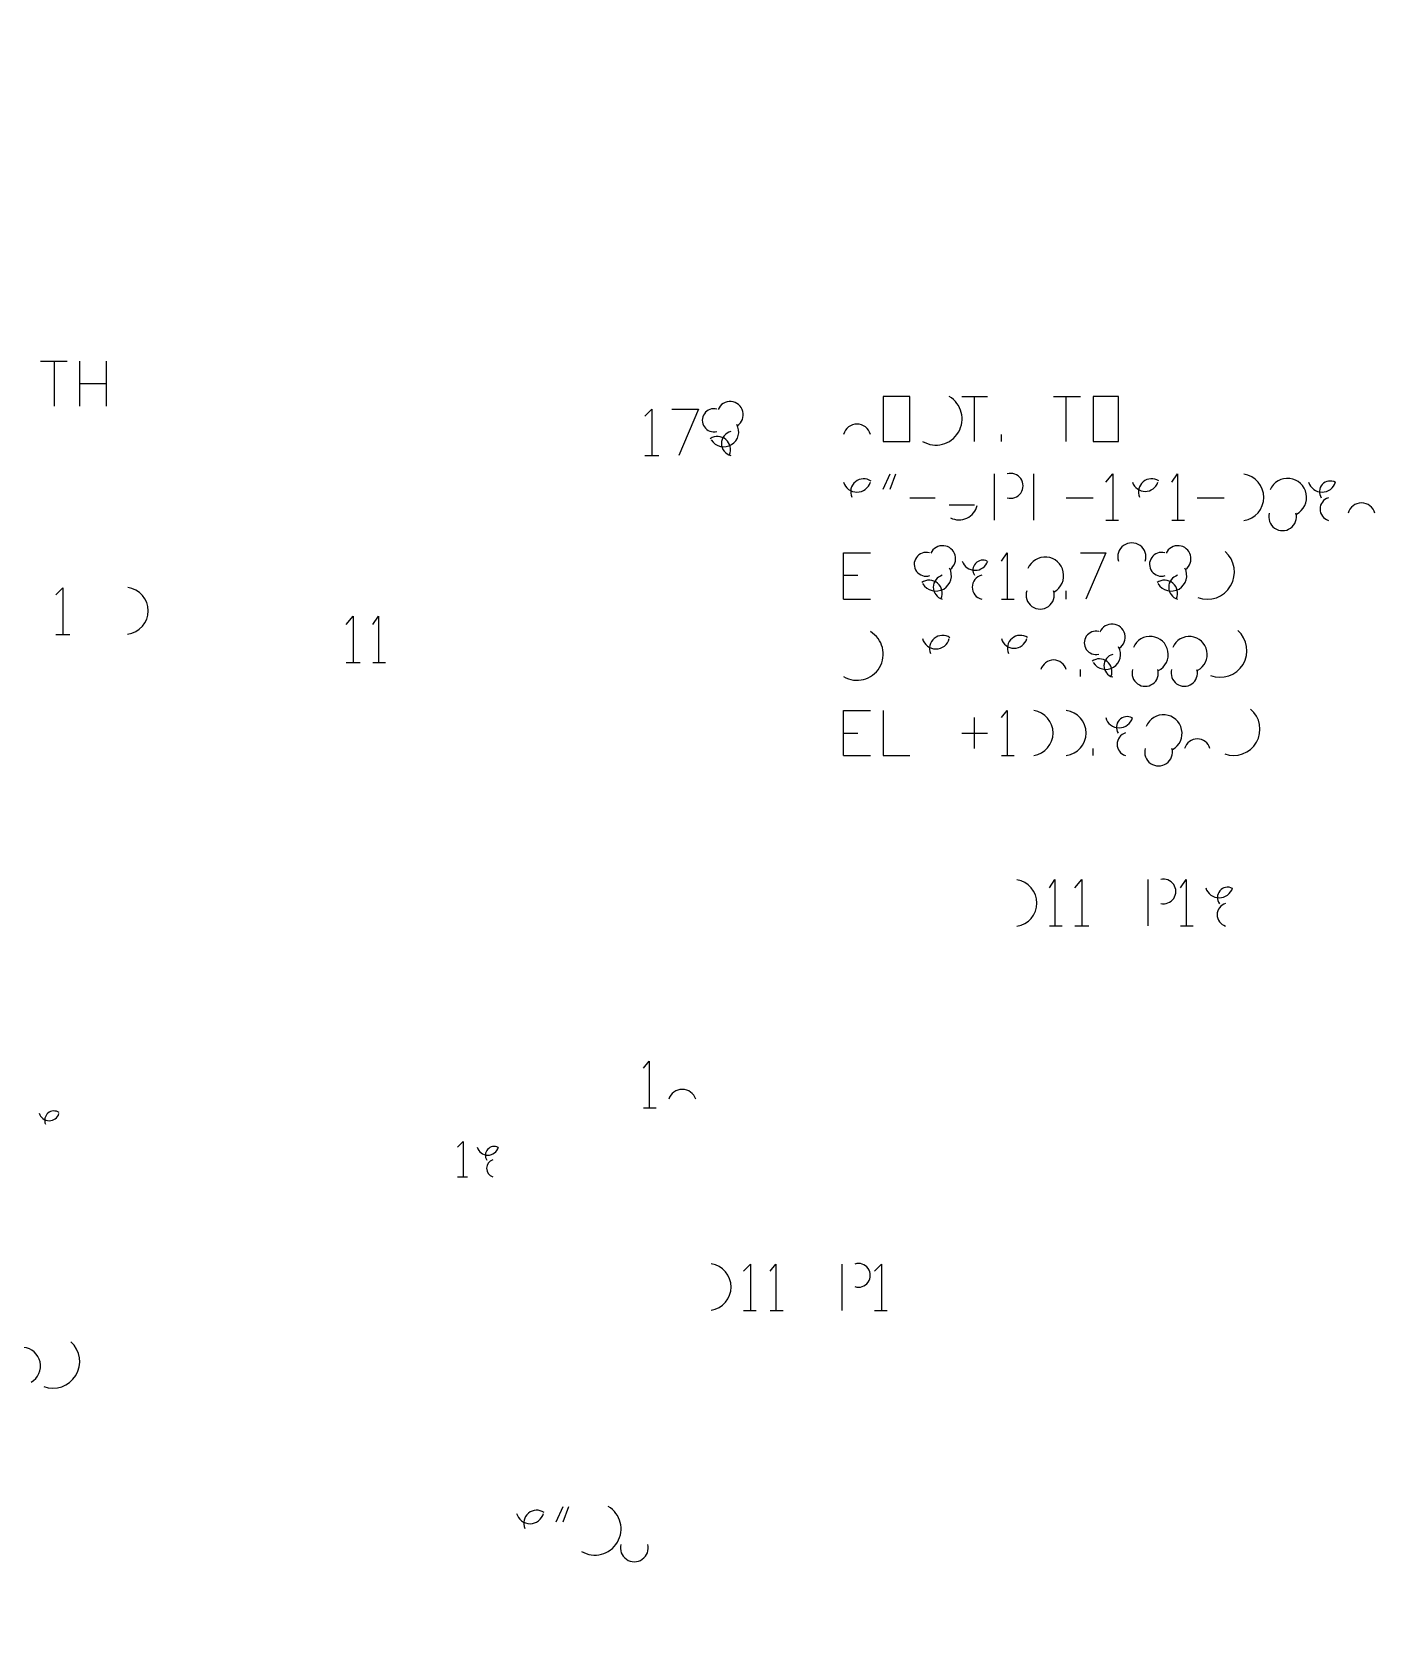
# Model space of a CAD drawing. Header units: millimetres. Extents: x 35 to 1147, y 31 to 824.
# Drawn here: x 644.3 to 758.7, y 116.2 to 252.9 of the extents above; entities that cross this region are included whole.
import ezdxf

# ---------------------------------------------------------------- set-up
doc = ezdxf.new("R2010")
doc.units = ezdxf.units.MM
for name, color, linetype in [('ARCS', 4, 'Continuous'), ('CURVES', 6, 'Continuous'), ('LINES', 7, 'Continuous'), ('RECTANGLES', 3, 'Continuous')]:
    doc.layers.add(name, color=color, linetype=linetype)

msp = doc.modelspace()

# ---------------------------------------------------------------- linework, layer by layer
at = {"layer": 'ARCS'}
for centre, radius, start, end in [((544.81, 252.76), 136.52, 150.049, 150.049), ((600.82, 194.86), 59.31, 150.3486, 150.3486), ((667.45, 198.55), 28.5, 300.6949, 300.6949), ((703.78, 220.36), 1.12, 302.7352, 157.1663), ((721.3, 220), 2.23, 239.3003, 59.3003), ((702.4, 219.88), 0.99, 75.9638, 284.0362), ((692.77, 209.59), 9.71, 255.1484, 255.1484), ((703.24, 218.89), 1.27, 212.5741, 30.2564), ((704.08, 217.9), 1.05, 103.2405, 256.7595), ((714.58, 218.38), 1.18, 14.7436, 165.2564), ((702.7, 217.39), 1.11, 335.8978, 123.6901), ((715.15, 213.79), 1.11, 54.8658, 204.6769), ((727.66, 214.3), 1.06, 253.6105, 106.3895), ((739.66, 213.79), 1.11, 56.3099, 204.1022), ((747.22, 213.31), 2, 278.7462, 81.5111), ((751.24, 213.31), 1.62, 298.0725, 156.1398), ((754.87, 213.79), 0.917, 60.9454, 214.2157), ((714.58, 214.96), 1.2, 197.5256, 342.4744), ((739.12, 214.96), 1.14, 198.4349, 341.5651), ((754.18, 214.96), 1.2, 197.5256, 342.4744), ((755.02, 212.32), 1.01, 107.354, 252.646), ((723.25, 213.01), 1.61, 243.8532, 346.2637), ((750.82, 211.66), 1.18, 165.2564, 14.7436), ((757.54, 211.66), 1.18, 14.7436, 165.2564), ((691.45, 204.91), 4.88, 254.6831, 254.6831), ((721.87, 208.09), 1.11, 305.1342, 155.3231), ((737.98, 208.24), 1.2, 342.4744, 197.5256), ((741.91, 208.09), 1.11, 305.1342, 155.3231), ((720.46, 207.61), 1.01, 73.1416, 287.8787), ((724.63, 208.24), 1.14, 197.9691, 341.0754), ((725.29, 207.13), 0.835, 62.5256, 213.1113), ((730.6, 206.65), 1.58, 299.1676, 158.0089), ((740.5, 207.61), 1.01, 73.1416, 287.8787), ((744.4, 206.95), 2.32, 250.0169, 48.8879), ((663.73, 196.51), 10.14, 314.5205, 314.5205), ((690.34, 200.26), 7.39, 209.6872, 209.6872), ((721.3, 206.65), 1.32, 211.185, 28.9264), ((722.14, 205.66), 1.06, 106.3895, 253.6105), ((725.44, 205.66), 1.05, 103.2405, 256.7595), ((741.34, 206.65), 1.32, 211.185, 28.9264), ((742.18, 205.66), 1.06, 106.3895, 253.6105), ((652.24, 203.65), 1.99, 276.8091, 82.9835), ((696.91, 193.06), 12.3, 90.1397, 90.1397), ((696.97, 199.21), 6.15, 89.7205, 89.7205), ((720.73, 205.15), 1.11, 335.3231, 125.1342), ((730.18, 205), 1.2, 162.4744, 17.5256), ((740.77, 205.15), 1.11, 335.3231, 125.1342), ((691.36, 203.41), 0.601, 177.1376, 177.1376), ((694.36, 202.84), 0.914, 203.1986, 203.1986), ((695.2, 203.14), 1.74, 206.5651, 206.5651), ((694.36, 203.02), 0.892, 199.6538, 199.6538), ((694.36, 203.17), 0.866, 194.0362, 194.0362), ((695.2, 203.26), 1.69, 202.9321, 202.9321), ((695.2, 203.32), 1.67, 201.0375, 201.0375), ((695.32, 203.02), 1.7, 212.0054, 212.0054), ((695.35, 203.05), 1.72, 35.0738, 35.0738), ((695.38, 202.87), 1.72, 42.8789, 42.8789), ((695.41, 202.87), 1.7, 43.5679, 43.5679), ((695.41, 202.96), 1.64, 41.2847, 41.2847), ((696.07, 203.29), 0.858, 36.4692, 36.4692), ((696.07, 203.41), 0.793, 29.4759, 29.4759), ((696.1, 203.32), 0.816, 36.0274, 36.0274), ((696.1, 203.35), 0.799, 34.2869, 34.2869), ((690.52, 201.88), 1.68, 265.9144, 265.9144), ((690.55, 201.88), 1.7, 260.8698, 260.8698), ((690.55, 201.88), 1.7, 260.8698, 260.8698), ((690.64, 201.79), 1.63, 257.2425, 257.2425), ((690.73, 201.82), 1.7, 72.5252, 72.5252), ((690.85, 201.82), 1.74, 68.7495, 68.7495), ((690.91, 201.82), 1.76, 66.9296, 66.9296), ((691.03, 201.82), 1.81, 63.4349, 63.4349), ((691.12, 202.57), 0.832, 64.359, 64.359), ((691.24, 202.57), 0.832, 64.359, 64.359), ((691.39, 202.57), 0.875, 59.0362, 59.0362), ((691.51, 202.57), 0.875, 59.0362, 59.0362), ((704.77, 189.43), 13.13, 233.7321, 233.7321), ((693.85, 202.33), 0.525, 300.9638, 300.9638), ((694.54, 202.72), 0.859, 204.7751, 204.7751), ((736.3, 201.4), 1.12, 302.7352, 157.1663), ((635.83, 190.57), 11.73, 0.1465, 0.1465), ((679.81, 198.31), 3.54, 301.1303, 301.1303), ((687.13, 198.52), 3.68, 209.2814, 209.2814), ((690.31, 201.07), 0.883, 260.2176, 260.2176), ((690.34, 201.04), 0.859, 257.9052, 257.9052), ((690.34, 201.04), 0.859, 257.9052, 257.9052), ((690.37, 201.01), 0.837, 255.4655, 255.4655), ((714.58, 199.96), 2.23, 239.3003, 59.3003), ((721.3, 201.58), 1.18, 194.7436, 345.2564), ((721.87, 200.44), 1.11, 55.8403, 203.3852), ((727.96, 201.58), 1.12, 195.5241, 344.4759), ((728.5, 200.44), 1.12, 57.2648, 202.8337), ((734.92, 200.92), 0.99, 75.9638, 284.0362), ((739.54, 199.93), 1.54, 297.0956, 157.2176), ((742.87, 199.93), 1.53, 298.1416, 156.8014), ((745.51, 200.26), 2.27, 248.6002, 48.9647), ((674.59, 186.22), 14.24, 300.2391, 300.2391), ((735.76, 199.93), 1.27, 212.5741, 30.2564), ((736.6, 198.97), 0.99, 103.627, 255.5297), ((671.11, 189.31), 9.39, 209.268, 209.268), ((680.47, 196.54), 1.72, 312.8789, 312.8789), ((680.59, 196.72), 1.76, 297.4397, 297.4397), ((680.65, 196.63), 1.67, 306.2538, 306.2538), ((680.74, 196.69), 1.66, 117.951, 117.951), ((680.8, 196.75), 1.69, 115.2011, 115.2011), ((680.8, 196.75), 1.69, 115.2011, 115.2011), ((680.92, 196.75), 1.64, 111.413, 111.413), ((679.93, 198.07), 0.525, 210.9638, 210.9638), ((680.44, 197.44), 0.805, 116.5651, 116.5651), ((680.59, 197.59), 0.854, 108.4349, 108.4349), ((680.59, 197.59), 0.854, 108.4349, 108.4349), ((680.71, 197.59), 0.854, 108.4349, 108.4349), ((685.27, 197.77), 1.7, 223.5679, 223.5679), ((685.18, 197.74), 1.61, 225, 225), ((685.27, 197.65), 1.62, 220.486, 220.486), ((685.36, 197.53), 1.68, 31.139, 31.139), ((685.39, 197.59), 1.67, 216.2538, 216.2538), ((685.42, 197.47), 1.7, 28.369, 28.369), ((685.42, 197.35), 1.65, 24.7024, 24.7024), ((685.48, 197.29), 1.68, 21.9911, 21.9911), ((686.14, 197.89), 0.872, 26.5651, 26.5651), ((686.17, 197.74), 0.808, 21.8014, 21.8014), ((686.17, 197.62), 0.808, 21.8014, 21.8014), ((686.32, 197.47), 0.866, 14.0362, 14.0362), ((686.71, 198.28), 0.618, 129.0939, 129.0939), ((731.32, 198.34), 1.12, 15.5241, 164.4759), ((735.22, 198.49), 1.07, 338.459, 125.7539), ((739.12, 198.34), 1.12, 164.4759, 15.5241), ((742.45, 198.34), 1.12, 164.0546, 15.124), ((663.07, 179.77), 17.4, 333.4791, 333.4791), ((667.21, 192.82), 5.07, 313.8015, 313.8015), ((684.07, 187.66), 10.5, 90.1637, 90.1637), ((684.13, 192.91), 5.25, 89.6726, 89.6726), ((680.56, 196.51), 1.64, 311.2847, 311.2847), ((680.65, 196.54), 1.6, 308.1572, 308.1572), ((681.46, 194.98), 2.39, 208.4956, 208.4956), ((684.55, 197.26), 0.83, 220.6013, 220.6013), ((684.58, 197.26), 0.853, 219.2894, 219.2894), ((684.58, 197.2), 0.816, 216.0274, 216.0274), ((684.64, 197.17), 0.849, 212.0054, 212.0054), ((635.77, 184.39), 11.73, 180.1465, 180.1465), ((641.65, 190.51), 5.79, 359.7031, 359.7031), ((679.42, 185.44), 10.08, 90.341, 90.341), ((679.54, 190.48), 5.04, 89.3179, 89.3179), ((680.35, 194.5), 1.23, 205.9423, 205.9423), ((680.59, 194.95), 0.979, 220.0303, 220.0303), ((680.59, 194.95), 0.979, 220.0303, 220.0303), ((680.68, 194.95), 1.05, 216.8699, 216.8699), ((680.68, 194.95), 1.05, 216.8699, 216.8699), ((680.68, 194.98), 0.999, 32.7352, 32.7352), ((680.74, 194.86), 0.993, 25.0169, 25.0169), ((680.74, 194.86), 0.993, 25.0169, 25.0169), ((680.74, 194.74), 0.949, 18.4349, 18.4349), ((680.89, 195.85), 0.858, 306.4692, 306.4692), ((680.95, 195.82), 0.799, 304.2869, 304.2869), ((681.01, 195.88), 0.819, 298.4429, 298.4429), ((681.01, 195.85), 0.793, 299.4759, 299.4759), ((681.25, 194.98), 0.541, 19.44, 19.44), ((681.25, 194.98), 0.541, 19.44, 19.44), ((682.72, 195.73), 0.983, 31.2637, 31.2637), ((682.72, 195.7), 0.939, 206.5651, 206.5651), ((682.72, 195.7), 0.939, 206.5651, 206.5651), ((682.72, 195.82), 0.892, 199.6538, 199.6538), ((682.72, 195.82), 0.892, 199.6538, 199.6538), ((682.81, 195.61), 0.979, 40.0303, 40.0303), ((682.81, 195.61), 0.979, 40.0303, 40.0303), ((682.81, 195.61), 0.979, 40.0303, 40.0303), ((677.71, 193.27), 1.71, 201.6148, 201.6148), ((677.83, 193.09), 1.68, 208.8557, 208.8557), ((677.83, 193.21), 1.62, 205.1448, 205.1448), ((677.83, 193.27), 1.6, 203.1986, 203.1986), ((677.89, 193.09), 1.61, 32.7995, 32.7995), ((677.95, 192.91), 1.66, 39.144, 39.144), ((677.95, 193), 1.61, 36.6561, 36.6561), ((678.04, 192.82), 1.66, 43.5312, 43.5312), ((678.64, 193.45), 0.819, 28.4429, 28.4429), ((678.67, 193.36), 0.841, 34.8245, 34.8245), ((678.67, 193.39), 0.824, 33.1113, 33.1113), ((678.7, 193.3), 0.853, 39.2894, 39.2894), ((681.25, 194.8), 0.524, 13.2405, 13.2405), ((738.79, 181.9), 13.41, 0.2564, 0.2564), ((729.34, 193.24), 1.94, 278.8807, 81.1193), ((732.16, 193.24), 1.93, 277.125, 82.875), ((736.9, 194.86), 1.18, 194.7436, 345.2564), ((737.59, 193.72), 0.922, 61.8214, 212.6192), ((740.68, 193.21), 1.58, 299.1676, 158.0089), ((746.65, 193.57), 2.24, 250.2011, 49.6669), ((676.48, 192.31), 0.624, 305.2176, 305.2176), ((676.9, 193.09), 0.808, 195.0685, 195.0685), ((677.02, 192.94), 0.836, 201.0375, 201.0375), ((677.02, 192.82), 0.836, 201.0375, 201.0375), ((677.02, 193.09), 0.808, 195.0685, 195.0685), ((711.1, 178.78), 14.22, 180.2418, 180.2418), ((737.74, 192.28), 1.01, 107.354, 252.646), ((667, 187.09), 4.66, 208.8754, 208.8754), ((669.4, 190.18), 1.7, 327.9946, 327.9946), ((669.49, 190.27), 1.67, 323.7462, 323.7462), ((668.59, 191.56), 0.7, 223.2643, 223.2643), ((669.58, 190.39), 1.68, 318.6215, 318.6215), ((669.61, 190.39), 1.65, 135, 135), ((669.67, 190.51), 1.7, 130.7108, 130.7108), ((669.67, 190.39), 1.61, 316.5074, 316.5074), ((669.79, 190.51), 1.63, 127.5041, 127.5041), ((669.88, 190.63), 1.64, 120.7841, 120.7841), ((669.1, 191.05), 0.83, 130.6013, 130.6013), ((669.25, 191.23), 0.824, 123.1113, 123.1113), ((669.37, 191.23), 0.824, 123.1113, 123.1113), ((669.55, 191.35), 0.793, 119.4759, 119.4759), ((740.26, 191.62), 1.18, 165.2564, 14.7436), ((743.56, 191.62), 1.12, 15.5241, 164.4759), ((647.53, 187.45), 3.09, 270.5563, 270.5563), ((670.03, 189.67), 0.858, 323.5308, 323.5308), ((670.09, 189.7), 0.83, 319.3987, 319.3987), ((670.12, 189.76), 0.849, 315, 315), ((670.18, 189.76), 0.807, 311.9872, 311.9872), ((700.81, 184.15), 6.61, 233.4944, 233.4944), ((738.73, 175.63), 13.41, 180.1282, 180.1282), ((647.47, 185.95), 1.47, 268.8309, 268.8309), ((661.87, 185.68), 1.64, 138.7153, 138.7153), ((664.18, 185.86), 1.61, 225, 225), ((664.27, 185.77), 1.62, 220.486, 220.486), ((664.39, 185.68), 1.66, 215.4171, 215.4171), ((745.45, 181.78), 6.63, 359.4815, 359.4815), ((663.07, 173.8), 12.24, 90.1404, 90.1404), ((663.13, 179.92), 6.12, 89.7191, 89.7191), ((660.43, 186.31), 0.577, 242.1027, 242.1027), ((661.57, 185.23), 1.67, 342.2161, 342.2161), ((661.66, 185.41), 1.65, 335.2976, 335.2976), ((661.66, 185.41), 1.65, 335.2976, 335.2976), ((661.69, 185.5), 1.67, 147.45, 147.45), ((661.66, 185.32), 1.62, 338.1986, 338.1986), ((661.75, 185.56), 1.66, 144.5829, 144.5829), ((661.75, 185.56), 1.66, 144.5829, 144.5829), ((661.06, 186.04), 0.816, 143.9726, 143.9726), ((661.15, 186.19), 0.85, 137.8624, 137.8624), ((661.15, 186.19), 0.85, 137.8624, 137.8624), ((661.33, 186.31), 0.806, 135, 135), ((664.3, 185.59), 1.6, 30.4111, 30.4111), ((664.27, 185.68), 1.56, 217.9716, 217.9716), ((663.55, 185.38), 0.83, 220.6013, 220.6013), ((663.58, 185.32), 0.816, 216.0274, 216.0274), ((664.42, 185.47), 1.65, 24.7024, 24.7024), ((664.42, 185.47), 1.65, 24.7024, 24.7024), ((663.58, 185.29), 0.799, 214.2869, 214.2869), ((663.64, 185.29), 0.849, 212.0054, 212.0054), ((664.48, 185.41), 1.68, 21.9911, 21.9911), ((665.05, 185.86), 0.808, 21.8014, 21.8014), ((665.17, 185.74), 0.808, 21.8014, 21.8014), ((665.17, 185.74), 0.808, 21.8014, 21.8014), ((665.32, 185.59), 0.866, 14.0362, 14.0362), ((665.71, 186.37), 0.642, 127.4054, 127.4054), ((703.99, 178.9), 7.11, 179.5165, 179.5165), ((662.26, 184.84), 0.859, 335.2249, 335.2249), ((662.35, 184.93), 0.824, 326.8887, 326.8887), ((662.35, 184.93), 0.824, 326.8887, 326.8887), ((662.35, 184.87), 0.793, 330.5241, 330.5241), ((670.78, 175.81), 8.68, 333.0807, 333.0807), ((689.77, 174.7), 8.48, 48.0128, 48.0128), ((689.62, 179.95), 2.7, 180.6366, 180.6366), ((697.63, 180.34), 1.63, 247.2176, 247.2176), ((697.72, 180.25), 1.58, 242.9494, 242.9494), ((697.81, 180.25), 1.63, 240.124, 240.124), ((697.81, 180.25), 1.63, 240.124, 240.124), ((698.83, 181.39), 0.607, 147.0948, 147.0948), ((725.35, 178.84), 3.12, 90.5509, 90.5509), ((732.01, 175.69), 6.69, 179.7431, 179.7431), ((752.17, 178.72), 3.12, 270.5509, 270.5509), ((688.27, 180.01), 1.35, 178.727, 178.727), ((692.38, 177.25), 3.88, 45.9392, 45.9392), ((695.35, 177.64), 2.88, 271.7899, 271.7899), ((697.93, 180.13), 1.58, 51.1702, 51.1702), ((697.99, 180.13), 1.62, 49.514, 49.514), ((697.24, 179.62), 0.859, 245.2249, 245.2249), ((698.05, 179.98), 1.59, 45.7639, 45.7639), ((698.11, 179.98), 1.63, 44.2559, 44.2559), ((698.56, 178.78), 1.68, 182.0454, 182.0454), ((698.65, 179.08), 1.69, 192.308, 192.308), ((698.62, 179.05), 1.65, 191.5138, 191.5138), ((698.62, 178.96), 1.64, 188.427, 188.427), ((698.5, 180.67), 0.785, 46.5482, 46.5482), ((698.65, 180.67), 0.85, 42.1376, 42.1376), ((698.68, 180.46), 0.807, 41.9872, 41.9872), ((698.77, 180.46), 0.83, 40.6013, 40.6013), ((725.41, 180.28), 1.44, 88.8065, 88.8065), ((727.9, 178.75), 2, 278.7462, 81.5111), ((740.68, 179.74), 1.05, 256.7595, 103.2405), ((689.77, 174.37), 5.52, 185.9275, 185.9275), ((689.74, 175.48), 4.44, 270.7742, 270.7742), ((697.27, 179.56), 0.819, 241.5571, 241.5571), ((697.33, 179.56), 0.849, 237.9946, 237.9946), ((697.33, 179.56), 0.849, 237.9946, 237.9946), ((697.78, 179.05), 0.904, 185.7106, 185.7106), ((697.75, 179.02), 0.872, 183.9452, 183.9452), ((697.75, 178.99), 0.871, 181.9749, 181.9749), ((697.72, 178.9), 0.842, 175.9144, 175.9144), ((698.65, 178.54), 1.74, 350.0494, 350.0494), ((698.59, 178.6), 1.67, 351.7241, 351.7241), ((698.59, 178.78), 1.65, 357.9174, 357.9174), ((698.59, 178.72), 1.65, 355.8404, 355.8404), ((699.4, 178.51), 0.853, 349.8753, 349.8753), ((699.4, 178.39), 0.853, 349.8753, 349.8753), ((699.4, 178.66), 0.842, 355.9144, 355.9144), ((700.27, 178.72), 0.601, 92.8624, 92.8624), ((745.42, 180.4), 1.2, 197.5256, 342.4744), ((746.14, 179.23), 0.873, 62.5924, 217.6942), ((699.43, 178.24), 0.845, 343.4956, 343.4956), ((746.26, 177.76), 1.01, 107.354, 252.646), ((752.11, 177.19), 1.47, 268.8309, 268.8309), ((680.83, 175.33), 1.74, 312.2073, 312.2073), ((680.92, 175.33), 1.68, 309.9364, 309.9364), ((681.01, 175.33), 1.63, 307.5041, 307.5041), ((681.16, 175.57), 1.75, 114.3625, 114.3625), ((681.1, 175.45), 1.66, 117.951, 117.951), ((681.1, 175.42), 1.65, 303.1113, 303.1113), ((681.28, 175.6), 1.67, 111.0375, 111.0375), ((681.28, 175.6), 1.67, 111.0375, 111.0375), ((680.29, 176.86), 0.541, 213.6901, 213.6901), ((680.8, 176.26), 0.859, 114.7751, 114.7751), ((680.95, 176.38), 0.825, 109.0935, 109.0935), ((681.07, 176.38), 0.825, 109.0935, 109.0935), ((681.07, 176.38), 0.825, 109.0935, 109.0935), ((686.8, 174.31), 2.88, 182.9815, 182.9815), ((695.17, 176.26), 1.14, 265.486, 265.486), ((681.25, 174.64), 0.882, 305.3112, 305.3112), ((681.31, 174.61), 0.824, 303.1113, 303.1113), ((681.4, 174.67), 0.832, 295.641, 295.641), ((681.37, 174.61), 0.793, 299.4759, 299.4759), ((689.62, 173.26), 2.22, 268.4518, 268.4518), ((675.52, 173.35), 0.674, 249.1455, 249.1455), ((676.84, 172.33), 1.71, 348.887, 348.887), ((676.96, 172.54), 1.65, 340.9065, 340.9065), ((677.11, 172.93), 1.77, 146.0409, 146.0409), ((676.96, 172.45), 1.62, 343.9092, 343.9092), ((677.05, 172.63), 1.6, 336.8014, 336.8014), ((677.17, 172.87), 1.69, 146.5922, 146.5922), ((677.17, 172.87), 1.69, 146.5922, 146.5922), ((677.17, 172.75), 1.63, 150.124, 150.124), ((676.45, 173.5), 0.876, 141.953, 141.953), ((676.48, 173.41), 0.882, 144.6888, 144.6888), ((676.48, 173.41), 0.882, 144.6888, 144.6888), ((676.48, 173.23), 0.849, 147.9946, 147.9946), ((682.15, 170.14), 3.66, 271.4086, 271.4086), ((681.67, 173.71), 0.726, 38.2902, 38.2902), ((684.19, 172.63), 1.35, 273.8141, 273.8141), ((691.21, 158.35), 14.67, 123.6576, 123.6576), ((677.65, 172.09), 0.895, 346.4296, 346.4296), ((677.74, 172.18), 0.836, 338.9625, 338.9625), ((677.74, 172.15), 0.825, 340.9065, 340.9065), ((677.77, 172.24), 0.832, 334.359, 334.359), ((681.01, 169.66), 3.66, 91.4086, 91.4086), ((679.39, 170.38), 1.98, 87.3974, 87.3974), ((681.19, 171.52), 1.68, 86.9335, 86.9335), ((684.01, 172), 0.726, 262.875, 262.875), ((679.21, 168.46), 3.18, 91.6211, 91.6211), ((678.31, 169.57), 1.65, 273.1221, 273.1221), ((678.49, 171.52), 0.51, 208.0725, 208.0725), ((678.85, 171.58), 0.616, 223.0251, 223.0251), ((687.28, 164.53), 7.31, 122.7776, 122.7776), ((684.1, 169.24), 1.7, 302.0054, 302.0054), ((684.16, 169.33), 1.64, 131.2847, 131.2847), ((684.16, 169.39), 1.59, 132.7094, 132.7094), ((684.25, 169.39), 1.65, 135, 135), ((684.34, 169.42), 1.7, 137.8624, 137.8624), ((683.8, 170.05), 0.87, 133.6028, 133.6028), ((684.19, 170.08), 1.2, 274.2892, 274.2892), ((691.81, 167.47), 4.69, 120.3355, 120.3355), ((690.7, 169.57), 2.36, 118.8427, 118.8427), ((690.13, 169.93), 1.77, 290.8978, 290.8978), ((690.19, 170.05), 1.68, 294.2744, 294.2744), ((690.19, 170.05), 1.68, 294.2744, 294.2744), ((690.31, 170.11), 1.68, 298.8557, 298.8557), ((690.4, 170.17), 1.66, 125.4171, 125.4171), ((690.4, 170.17), 1.66, 125.4171, 125.4171), ((690.49, 170.17), 1.71, 127.875, 127.875), ((690.58, 170.26), 1.7, 132.1376, 132.1376), ((690.01, 170.92), 0.849, 122.0054, 122.0054), ((690.01, 170.92), 0.849, 122.0054, 122.0054), ((690.04, 170.92), 0.865, 123.6901, 123.6901), ((690.1, 170.95), 0.876, 128.047, 128.047), ((699.22, 166.66), 5.1, 0.674, 0.674), ((675.85, 167.92), 2.91, 41.2414, 41.2414), ((677.11, 168.73), 1.46, 36.6341, 36.6341), ((678.13, 168.76), 0.845, 263.8845, 263.8845), ((681.97, 168.34), 1.62, 266.8202, 266.8202), ((683.86, 169.12), 1.69, 292.9321, 292.9321), ((683.98, 169.18), 1.69, 297.4744, 297.4744), ((683.98, 169.18), 1.69, 297.4744, 297.4744), ((683.71, 170.02), 0.834, 127.6942, 127.6942), ((683.71, 170.05), 0.811, 128.991, 128.991), ((683.74, 170.05), 0.83, 130.6013, 130.6013), ((684.01, 169), 1.08, 265.2364, 265.2364), ((690.31, 169.09), 0.837, 284.5345, 284.5345), ((690.46, 169.21), 0.864, 290.3231, 290.3231), ((690.46, 169.21), 0.864, 290.3231, 290.3231), ((690.58, 169.36), 0.78, 292.6199, 292.6199), ((684.1, 168.28), 0.892, 289.6538, 289.6538), ((684.28, 168.43), 0.832, 295.641, 295.641), ((684.28, 168.43), 0.832, 295.641, 295.641), ((684.4, 168.46), 0.859, 294.7751, 294.7751), ((684.97, 167.89), 0.642, 37.4054, 37.4054), ((691.09, 168.61), 0.642, 37.4054, 37.4054), ((701.68, 166.54), 2.4, 358.5679, 358.5679), ((652.03, 165.37), 1.59, 86.7603, 86.7603), ((651.55, 166.15), 0.875, 174.0939, 174.0939), ((651.79, 166.51), 0.755, 173.1572, 173.1572), ((652.33, 165.97), 1.29, 183.9909, 183.9909), ((651.88, 166.63), 0.607, 171.4692, 171.4692), ((652.45, 166.33), 1.05, 184.8991, 184.8991), ((652.3, 166.15), 0.83, 77.4712, 77.4712), ((652.36, 166.45), 0.726, 187.125, 187.125), ((655.75, 163.21), 4.07, 153.2459, 153.2459), ((652.63, 166.03), 0.934, 84.4725, 84.4725), ((652.99, 166.03), 0.934, 84.4725, 84.4725), ((654.25, 164.74), 2.08, 142.6333, 142.6333), ((670.3, 163.18), 4.14, 214.3803, 214.3803), ((673.51, 165.4), 1.56, 91.1017, 91.1017), ((673.15, 166.15), 0.875, 174.0939, 174.0939), ((673.15, 166.51), 0.755, 173.1572, 173.1572), ((673.93, 165.97), 1.29, 183.9909, 183.9909), ((673.36, 166.63), 0.607, 171.4692, 171.4692), ((673.81, 166.33), 1.05, 184.8991, 184.8991), ((673.72, 166.18), 0.789, 81.2538, 81.2538), ((673.87, 166.45), 0.755, 186.8428, 186.8428), ((674.2, 166.03), 0.938, 82.6476, 82.6476), ((675.85, 165.19), 2.52, 200.1576, 200.1576), ((674.35, 166.03), 0.934, 84.4725, 84.4725), ((678.31, 166.42), 1.5, 273.4336, 273.4336), ((681.58, 165.82), 1.19, 49.0856, 49.0856), ((650.62, 162.76), 3.3, 60.6422, 60.6422), ((651.58, 164.2), 1.7, 57.9946, 57.9946), ((650.77, 165.07), 0.518, 259.992, 259.992), ((650.95, 165.49), 0.577, 278.9726, 278.9726), ((651.55, 165.37), 1.17, 274.3987, 274.3987), ((651.31, 165.49), 0.934, 275.5275, 275.5275), ((651.13, 164.89), 0.696, 262.5686, 262.5686), ((651.91, 165.37), 1.41, 273.6522, 273.6522), ((652.03, 165.31), 1.47, 273.5035, 273.5035), ((651.37, 164.65), 0.815, 263.6598, 263.6598), ((651.73, 164.53), 0.934, 264.4725, 264.4725), ((652.09, 164.65), 1.23, 355.8151, 355.8151), ((652.45, 165.19), 1.41, 93.6522, 93.6522), ((652.81, 165.19), 1.41, 93.6522, 93.6522), ((652.96, 165.16), 1.21, 95.7106, 95.7106), ((653.2, 165.88), 0.849, 81.8699, 81.8699), ((653.41, 165.28), 0.964, 95.3558, 95.3558), ((653.59, 165.88), 0.726, 82.875, 82.875), ((653.53, 165.28), 0.607, 98.5308, 98.5308), ((676.39, 161.29), 5.04, 120.3791, 120.3791), ((672.67, 165.49), 0.934, 275.5275, 275.5275), ((672.49, 164.89), 0.696, 262.5686, 262.5686), ((672.37, 165.07), 0.518, 259.992, 259.992), ((673.27, 165.37), 1.41, 273.6522, 273.6522), ((673.03, 165.37), 1.17, 274.3987, 274.3987), ((672.55, 165.49), 0.577, 278.9726, 278.9726), ((672.85, 164.65), 0.815, 263.6598, 263.6598), ((673.63, 165.31), 1.47, 273.5035, 273.5035), ((673.09, 164.53), 0.934, 264.4725, 264.4725), ((673.57, 164.65), 1.11, 355.3645, 355.3645), ((673.96, 165.19), 1.42, 94.8645, 94.8645), ((675.19, 163.48), 2.49, 119.6591, 119.6591), ((674.17, 165.19), 1.41, 93.6522, 93.6522), ((673.57, 165.34), 0.785, 96.5819, 96.5819), ((674.53, 165.16), 1.2, 94.2892, 94.2892), ((674.77, 165.28), 0.964, 95.3558, 95.3558), ((674.83, 165.04), 1.02, 193.627, 193.627), ((674.71, 165.88), 0.845, 83.8845, 83.8845), ((674.95, 165.88), 0.726, 82.875, 82.875), ((675.13, 165.28), 0.607, 98.5308, 98.5308), ((678.13, 165.31), 1.11, 265.3645, 265.3645), ((678.67, 164.98), 0.616, 43.0251, 43.0251), ((681.61, 165.64), 1.06, 244.8852, 244.8852), ((681.16, 165.25), 0.576, 231.3402, 231.3402), ((681.16, 165.43), 0.503, 197.354, 197.354), ((681.67, 165.49), 0.942, 217.2348, 217.2348), ((681.31, 166.03), 0.552, 225, 225), ((681.64, 165.85), 0.853, 10.1247, 10.1247), ((681.61, 165.55), 0.696, 172.5686, 172.5686), ((681.61, 165.46), 0.547, 99.4623, 99.4623), ((681.79, 166.09), 0.636, 81.8699, 81.8699), ((682.12, 166.12), 0.6, 36.8699, 36.8699), ((694.06, 163.6), 3.12, 91.1017, 91.1017), ((694.18, 165.04), 1.44, 87.6141, 87.6141), ((699.16, 160.42), 5.04, 180.6821, 180.6821), ((704.26, 163.48), 3.12, 271.1017, 271.1017), ((651.85, 164.62), 0.785, 263.4181, 263.4181), ((652.03, 164.29), 0.815, 353.6598, 353.6598), ((652.09, 163.99), 0.631, 357.2737, 357.2737), ((652.63, 163.96), 0.731, 340.821, 340.821), ((652.84, 164.32), 0.874, 344.0546, 344.0546), ((652.54, 163.75), 0.56, 344.4759, 344.4759), ((677.29, 144.16), 20.16, 110.8355, 110.8355), ((668.29, 162.67), 2.03, 201.6444, 201.6444), ((673.51, 164.29), 0.934, 354.4725, 354.4725), ((673.45, 164.62), 0.785, 263.4181, 263.4181), ((673.51, 163.99), 0.571, 356.9872, 356.9872), ((674.11, 163.96), 0.731, 340.821, 340.821), ((673.93, 163.75), 0.532, 343.6105, 343.6105), ((674.26, 164.32), 0.816, 342.8973, 342.8973), ((673.78, 153.64), 10.12, 110.4765, 110.4765), ((670.51, 161.41), 1.68, 281.3099, 281.3099), ((670.51, 161.41), 1.68, 281.3099, 281.3099), ((670.57, 161.47), 1.64, 283.7816, 283.7816), ((670.69, 161.47), 1.67, 287.7839, 287.7839), ((670.81, 161.44), 1.71, 113.8602, 113.8602), ((670.9, 161.44), 1.74, 116.5651, 116.5651), ((670.99, 161.53), 1.71, 120.6186, 120.6186), ((670.99, 161.53), 1.71, 120.6186, 120.6186), ((670.54, 162.28), 0.892, 109.6538, 109.6538), ((670.6, 162.28), 0.914, 113.1986, 113.1986), ((670.66, 162.31), 0.912, 117.4076, 117.4076), ((670.63, 162.34), 0.872, 116.5651, 116.5651), ((696.61, 160.54), 2.49, 178.6196, 178.6196), ((699.7, 161.68), 1.2, 17.5256, 162.4744), ((712.75, 149.38), 13.41, 0.2564, 0.2564), ((704.14, 162.01), 1.41, 267.5634, 267.5634), ((659.86, 160.81), 0.661, 177.3974, 177.3974), ((666.16, 160.81), 0.745, 229.8991, 229.8991), ((670.54, 160.51), 0.872, 273.9452, 273.9452), ((670.54, 160.51), 0.872, 273.9452, 273.9452), ((670.69, 160.66), 0.794, 280.8855, 280.8855), ((670.81, 160.66), 0.794, 280.8855, 280.8855), ((645.79, 161.08), 0.874, 195.4222, 343.4956), ((656.95, 149.35), 11.75, 58.7854, 58.7854), ((646.21, 160.24), 0.801, 56.9761, 203.9625), ((660.07, 154.3), 5.86, 58.1811, 58.1811), ((661.03, 160.33), 0.755, 186.8428, 186.8428), ((662.32, 160.15), 0.658, 204.2277, 204.2277), ((663.58, 160.15), 0.713, 202.249, 202.249), ((664.93, 160.33), 0.726, 218.2902, 218.2902), ((671.2, 159.91), 0.524, 23.6294, 23.6294), ((661.93, 158.11), 1.7, 226.4321, 226.4321), ((662.05, 157.99), 1.71, 232.125, 232.125), ((662.11, 157.99), 1.67, 233.7462, 233.7462), ((662.23, 157.93), 1.66, 238.3245, 238.3245), ((662.35, 157.99), 1.57, 63.9246, 63.9246), ((662.44, 157.87), 1.64, 68.587, 68.587), ((662.44, 157.87), 1.64, 68.587, 68.587), ((662.53, 157.78), 1.7, 72.5252, 72.5252), ((662.77, 158.62), 0.767, 59.4208, 59.4208), ((662.86, 158.5), 0.836, 68.9625, 68.9625), ((662.83, 158.56), 0.792, 65.3764, 65.3764), ((662.83, 158.56), 0.792, 65.3764, 65.3764), ((661.27, 157.57), 0.85, 222.1376, 222.1376), ((661.39, 157.39), 0.891, 225, 225), ((661.33, 156.61), 0.711, 332.354, 332.354), ((661.54, 157.39), 0.83, 229.3987, 229.3987), ((661.72, 157.3), 0.816, 233.9726, 233.9726), ((683.14, 158.2), 0.931, 194.9314, 345.0686), ((683.68, 157.27), 0.747, 62.4472, 213.0239), ((683.8, 156.16), 0.759, 108.4349, 251.5651), ((712.75, 143.14), 13.35, 180.2575, 180.2575), ((719.41, 149.26), 6.63, 359.4815, 359.4815), ((699.31, 146.32), 3.12, 90.5509, 90.5509), ((699.37, 147.76), 1.44, 88.8065, 88.8065), ((706.06, 143.26), 6.66, 179.4838, 179.4838), ((726.13, 146.2), 3.12, 270.5509, 270.5509), ((701.86, 146.05), 2, 278.4889, 81.2538), ((714.7, 147.04), 1.01, 252.646, 107.354), ((726.07, 144.73), 1.41, 268.7811, 268.7811), ((643.48, 139.33), 1.58, 299.1676, 158.0089), ((646.12, 139.69), 2.27, 249.5277, 47.8341), ((692.26, 125.44), 2.23, 239.3003, 59.3003), ((686.74, 127.06), 1.18, 194.7436, 345.2564), ((687.31, 125.92), 1.11, 55.8403, 203.3852), ((695.62, 123.82), 1.18, 165.2564, 14.7436)]:
    msp.add_arc(centre, radius, start, end, dxfattribs=at)
at = {"layer": 'CURVES'}
for p, q in [((696.52, 220.24), (697.12, 220.84)), ((697.12, 220.84), (697.12, 216.88)), ((698.8, 220.84), (701.08, 220.84)), ((701.08, 220.84), (699.4, 216.88)), ((735.76, 214.6), (736.36, 215.32)), ((736.36, 215.32), (736.36, 211.36)), ((741.4, 214.6), (741.88, 215.32)), ((741.88, 215.32), (741.88, 211.36)), ((713.44, 204.64), (713.44, 208.6)), ((713.44, 208.6), (715.72, 208.6)), ((726.88, 207.88), (727.36, 208.6)), ((727.36, 208.6), (727.36, 204.64)), ((733.6, 208.6), (735.76, 208.6)), ((735.76, 208.6), (734.08, 204.64)), ((646.36, 205), (646.96, 205.6)), ((646.96, 205.6), (646.96, 201.64)), ((671.08, 202.48), (671.68, 203.2)), ((671.68, 203.2), (671.68, 199.24)), ((673.36, 202.48), (673.84, 203.2)), ((673.84, 203.2), (673.84, 199.24)), ((713.44, 191.32), (713.44, 195.16)), ((713.44, 195.16), (715.72, 195.16)), ((716.8, 195.16), (716.8, 191.32)), ((726.88, 194.56), (727.36, 195.16)), ((727.36, 195.16), (727.36, 191.32)), ((716.8, 191.32), (719.08, 191.32)), ((730.96, 180.04), (731.44, 180.76)), ((731.44, 180.76), (731.44, 176.8)), ((733.12, 180.04), (733.72, 180.76)), ((733.72, 180.76), (733.72, 176.8)), ((742.12, 180.04), (742.6, 180.76)), ((742.6, 180.76), (742.6, 176.8)), ((696.4, 164.68), (696.88, 165.28)), ((696.88, 165.28), (696.88, 161.32)), ((680.56, 157.96), (681.04, 158.44)), ((681.04, 158.44), (681.04, 155.44)), ((704.92, 147.4), (705.52, 148)), ((705.52, 148), (705.52, 144.04)), ((707.2, 147.4), (707.68, 148)), ((707.68, 148), (707.68, 144.04)), ((716.08, 147.4), (716.68, 148)), ((716.68, 148), (716.68, 144.04))]:
    msp.add_line(p, q, dxfattribs=at)
at = {"layer": 'LINES'}
for p, q in [((645.04, 224.92), (647.32, 224.92)), ((646.24, 221.08), (646.24, 224.92)), ((648.4, 221.08), (648.4, 224.92)), ((650.68, 221.08), (650.68, 224.92)), ((648.4, 223), (650.68, 223)), ((723.52, 221.92), (725.68, 221.92)), ((724.6, 218.08), (724.6, 221.92)), ((731.32, 221.92), (733.6, 221.92)), ((732.4, 218.08), (732.4, 221.92)), ((726.88, 218.08), (726.88, 218.68)), ((696.52, 216.88), (697.72, 216.88)), ((716.8, 214), (717.4, 215.32)), ((717.4, 214), (717.88, 215.32)), ((726.28, 211.36), (726.28, 215.32)), ((729.64, 211.36), (729.64, 215.32)), ((719.08, 213.28), (721.24, 213.28)), ((732.4, 213.28), (734.68, 213.28)), ((743.56, 213.28), (745.84, 213.28)), ((722.44, 212.68), (724.6, 212.68)), ((735.76, 211.36), (736.84, 211.36)), ((741.4, 211.36), (742.48, 211.36)), ((713.44, 206.68), (714.64, 206.68)), ((732.4, 204.64), (732.4, 205.36)), ((713.44, 204.64), (715.72, 204.64)), ((726.88, 204.64), (727.96, 204.64)), ((646.36, 201.64), (647.56, 201.64)), ((671.08, 199.24), (672.28, 199.24)), ((673.36, 199.24), (674.44, 199.24)), ((733.6, 198.04), (733.6, 198.64)), ((724.6, 191.92), (724.6, 194.56)), ((713.44, 193.24), (714.64, 193.24)), ((723.52, 193.24), (725.68, 193.24)), ((734.68, 191.32), (734.68, 191.92)), ((713.44, 191.32), (715.72, 191.32)), ((726.88, 191.32), (727.96, 191.32)), ((739.36, 176.8), (739.36, 180.76)), ((730.96, 176.8), (732.04, 176.8)), ((733.12, 176.8), (734.32, 176.8)), ((742.12, 176.8), (743.2, 176.8)), ((696.4, 161.32), (697.48, 161.32)), ((680.56, 155.44), (681.4, 155.44)), ((713.32, 144.04), (713.32, 148)), ((704.92, 144.04), (706, 144.04)), ((707.2, 144.04), (708.28, 144.04)), ((716.08, 144.04), (717.16, 144.04)), ((688.96, 126.04), (689.56, 127.36)), ((689.56, 126.04), (690.04, 127.36))]:
    msp.add_line(p, q, dxfattribs=at)
at = {"layer": 'RECTANGLES'}
for p, q in [((719.08, 221.92), (716.8, 221.92)), ((716.8, 221.92), (716.8, 218.08)), ((719.08, 218.08), (719.08, 221.92)), ((736.84, 221.92), (734.68, 221.92)), ((734.68, 221.92), (734.68, 218.08)), ((736.84, 218.08), (736.84, 221.92)), ((716.8, 218.08), (719.08, 218.08)), ((734.68, 218.08), (736.84, 218.08))]:
    msp.add_line(p, q, dxfattribs=at)

doc.saveas('drawing.dxf')
